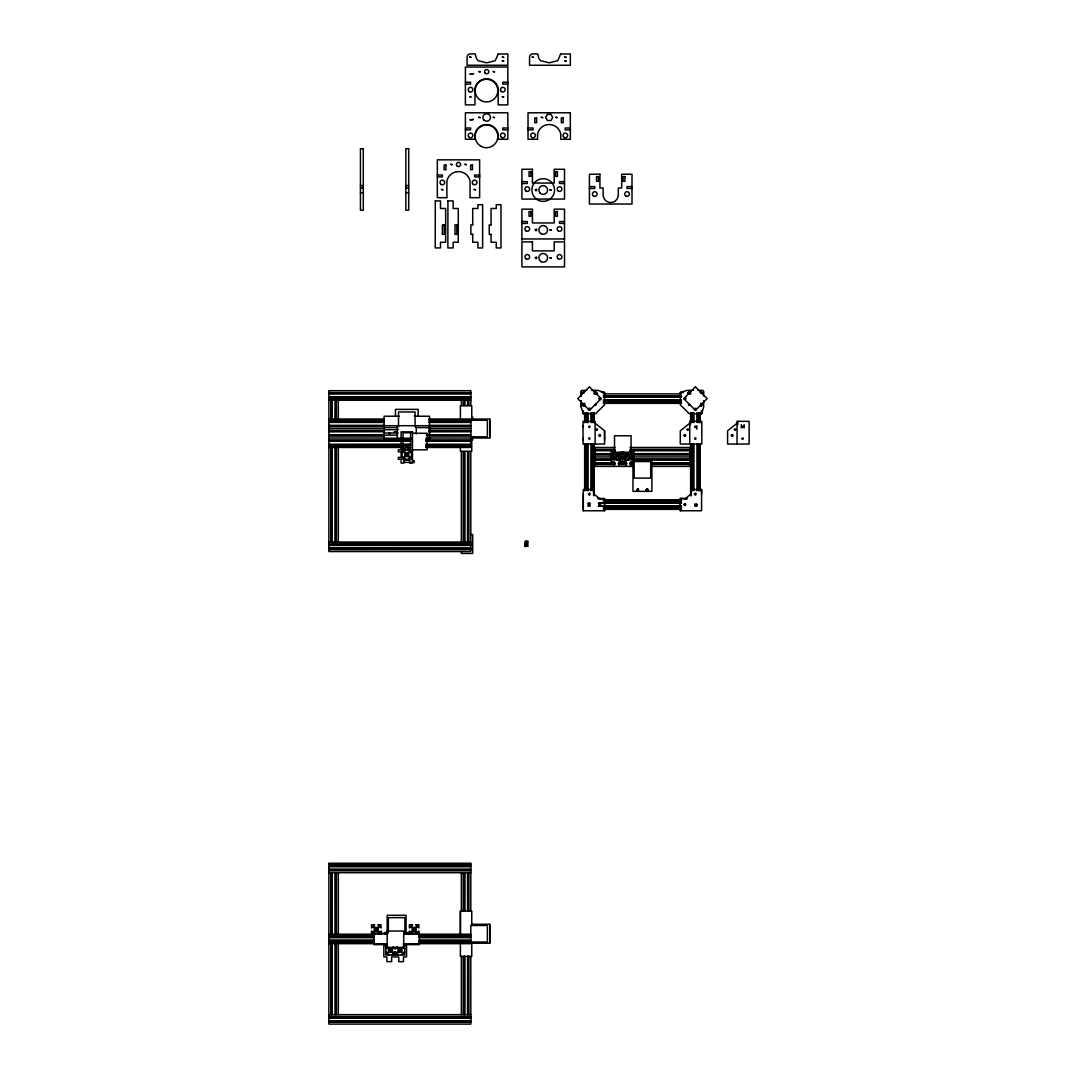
<?xml version="1.0" encoding="UTF-8"?>
<svg xmlns="http://www.w3.org/2000/svg" width="1078" height="1078" viewBox="0 0 1078 1078"><rect width="100%" height="100%" fill="white"/><g stroke="black" fill="none" stroke-linecap="round" stroke-linejoin="round"><path stroke-width="1.5" d="M384.091 428.303L384.091 438.234L411.675 438.234M387.164 947.589L387.164 931.042L403.724 931.042L403.724 947.589M412.456 461.586L412.456 462.462M429.516 428.303L429.516 438.234L426.268 438.234M460.4 911.031L460.4 934.586L460.4 911.031L471.76 911.031L471.76 925.126M460.4 942.994L460.4 956.455L471.76 956.455L471.76 943.21L489.735 943.21L489.735 924.277L471.76 924.277M460.4 446.198L460.4 451.251L471.76 451.251L471.76 438.005L489.735 438.005L489.735 419.072L471.76 419.072M525.013 546.479L525.013 545.535L527.802 546.155L525.013 546.479L525.471 540.994L527.802 540.994L527.802 546.155M581.163 406.905L581.163 400.652L581.163 406.905L583.292 413.763L595.595 413.763L604.583 404.776L604.583 392.473L597.724 390.344L591.485 390.344M581.163 391.287L581.163 395.976L581.163 391.287L582.107 390.344L586.796 390.344M604.583 499.869L604.583 510.756L583.292 510.756L583.292 494.196M584.707 406.19L584.707 403.361M595.123 465.076L595.123 463.082L615.039 463.082M595.123 458.258L595.123 460.252L611.725 460.252M595.123 455.617L595.123 453.622M595.123 448.798L595.123 450.779L615.039 450.685M595.123 423.223L604.583 430.796L604.583 444.042L583.063 444.042L583.063 421.336L595.123 421.336L595.123 444.042M614.514 452.342L614.514 435.781L631.075 435.781L631.075 452.342M690.688 489.466L701.576 489.466L701.576 510.756L680.285 510.756L680.285 498.454L687.427 498.454M680.285 393.888L680.285 392.473L687.144 390.344L693.397 390.344M689.745 465.076L689.745 463.082L651.57 463.082M689.745 458.258L689.745 460.252L632.975 460.131L632.975 491.352L651.894 491.352L651.894 460.131M689.745 455.617L689.745 453.622L595.123 453.717M689.745 448.798L689.745 450.779L629.983 450.685M701.576 494.196L701.576 489.466M701.576 410.61L701.576 413.763L689.273 413.763L680.285 404.776L680.285 392.473L683.439 392.473M413.898 462.745L413.898 460.656M412.456 461.869L412.456 462.341M637.543 490.773C636.599 486.838 639.564 492.74 637.031 489.425C638.378 487.997 639.294 491.231 637.394 490.733C635.292 488.833 640.238 488.9 637.92 490.759M647.016 490.773C645.762 488.307 650.196 490.167 646.315 489.938C646.867 492.309 649.347 488.913 646.867 489.183C644.833 490.759 648.983 491.352 647.77 489.331M638.405 489.533L637.408 490.706L637.556 489.142M638.257 489.331C635.629 489.223 638.068 491.811 638.338 489.614M647.393 490.759L646.328 490.018L647.016 489.142M743.443 426.78C741.206 429.354 742.796 423.789 743.348 427.131M741.933 438.598C744.063 436.172 743.119 441.01 742.055 438.786M647.716 489.331L647.73 490.369L647.164 489.223M598.842 398.348C600.5 395.626 601.915 400.895 599.112 399.359M686.12 398.159C684.611 395.976 682.778 400.585 685.756 399.359M646.369 489.708L646.369 490.167M647.73 490.369L647.528 490.557M583.831 393.012C584.653 390.263 580.799 393.214 583.67 393.133M694.69 408.292C693.127 410.772 698.099 410.112 695.943 408.131M621.224 452.208L619.837 453.622L619.837 456.466L621.224 457.88L621.939 456.56L623.165 456.56L623.879 457.88L625.28 456.466L625.28 453.622L623.879 452.208M630.697 452.208L629.296 453.622L629.296 456.466L630.697 457.88L632.018 456.56M393.874 947.454L392.486 948.869L392.486 951.712L393.874 953.127L394.588 951.807L395.815 951.807L396.529 953.127L397.93 951.712L397.93 948.869L396.529 947.454M403.347 947.454L401.946 948.869L401.946 951.712L403.347 953.127L404.668 951.807M616.4 457.059L614.986 458.446L616.306 459.78M625.86 457.059L624.445 458.446L625.766 459.78M393.308 946.888L391.893 948.276L389.05 948.276L387.635 946.888M402.781 946.888L401.353 948.276L398.523 948.276L397.095 946.888M685.015 498.925L690.688 494.196M689.745 423.223L680.285 430.796L680.285 444.042L701.818 444.042L701.818 421.336L689.745 421.336L689.745 444.042M737.056 423.223L727.596 430.796L727.596 444.042L749.129 444.042L749.129 421.336L737.056 421.336L737.056 444.042M637.448 489.277L638.203 489.439M646.813 489.318L647.029 490.638L646.355 490.018M389.886 433.882L389.535 432.561L389.185 433.882M638.055 490.557L637.058 490.423M589.181 408.023C586.445 409.68 591.714 411.095 590.178 408.292M465.4 82.238L470.601 82.238L470.601 84.111L465.4 84.111M507.832 82.238L502.779 82.238L502.779 84.111L507.832 84.111M465.4 127.999L470.601 127.999L470.601 129.872L465.4 129.872M507.832 127.999L502.779 127.999L502.779 129.872L507.832 129.872M528.031 127.999L533.098 127.999L533.098 129.818L528.031 129.872M570.464 127.999L565.263 127.999L565.263 129.872L570.464 129.872M498.373 139.278L507.832 139.278L507.832 112.786L465.4 112.786L465.4 139.278L474.953 139.278L474.953 134.022A11.831 11.831 0 0 1 498.144 134.022L498.144 139.278M437.331 175.04L442.398 175.04L442.398 176.859L437.331 176.9M479.777 175.04L474.576 175.04L474.576 176.9L479.777 176.9M521.927 181.643L527.317 181.643L527.317 183.516L521.927 183.516M564.508 181.643L559.495 181.643L559.495 183.516L564.508 183.516M360.443 185.591L363.286 185.591M405.867 185.591L408.71 185.591M589.423 186.602L594.827 186.602L594.827 188.475L589.423 188.475M632.004 186.602L626.992 186.602L626.992 188.475L632.004 188.475M360.443 187.963L363.286 187.963M405.867 187.963L408.71 187.963M360.443 192.692L363.286 192.692M405.867 192.692L408.71 192.692M446.656 197.678L437.331 197.678L437.331 159.827L479.629 159.827L479.629 197.678L470.318 197.678M521.927 221.529L527.317 221.529L527.317 223.402L521.927 223.402M564.508 221.529L559.495 221.529L559.495 223.402L564.508 223.402M472.77 224.898L470.884 224.898L470.884 234.357L472.77 234.357M491.123 224.898L489.237 224.898L489.237 234.357L491.123 234.357M521.927 238.966L564.508 238.966M698.072 390.344L702.762 390.344L703.705 391.287L703.705 395.976M328.871 392.581L470.816 392.581M594.18 392.473L597.01 392.473M601.43 392.473L604.583 392.473L604.583 393.888M687.858 392.473L690.688 392.473M700.161 392.473L701.576 392.473M328.871 393.403L470.816 393.403M594.18 393.416L597.01 393.416M687.858 393.416L690.688 393.416M328.871 393.901L470.816 393.901M594.18 393.888L597.01 393.888M603.424 393.888L681.444 393.888M687.858 393.888L690.688 393.888M603.424 395.788L681.444 395.788M603.424 396.61L681.444 396.61M328.871 396.839L470.816 396.839M328.871 396.933L470.816 396.933M328.871 398.254L470.816 398.254M332.213 399.534L469.146 399.534M603.424 400.046L681.444 400.046M328.871 400.154L470.816 400.154M603.424 400.14L681.444 400.14M603.424 401.461L681.444 401.461M603.424 402.741L681.444 402.741M603.424 403.361L681.444 403.361M399.237 416.229L384.091 416.229L384.091 438.948L411.54 438.948M414.37 416.229L429.516 416.229L429.516 438.948L426.201 438.948M328.871 419.072L383.984 419.072M429.071 419.072L470.816 419.072L470.816 447.464L425.729 447.464M328.871 419.692L383.984 419.692M429.071 419.692L470.816 419.692M470.816 420.258L487.377 420.258L487.377 436.819L470.816 436.819M328.871 420.972L383.984 420.972M429.071 420.972L470.816 420.972M328.871 422.293L383.984 422.293M429.071 422.293L470.816 422.293M328.871 422.387L383.984 422.387M429.071 422.387L470.816 422.387M328.871 425.325L383.984 425.325M429.071 425.325L470.816 425.325M384.091 425.702L429.516 425.702M328.871 426.645L383.984 426.645M429.071 426.645L470.816 426.645M384.091 427.589L397.337 427.589M416.27 427.589L429.516 427.589M328.871 428.532L383.984 428.532M429.071 428.532L470.816 428.532M384.091 429.718L398.173 429.718M328.871 430.432L383.984 430.432M429.071 430.432L470.816 430.432M328.871 431.847L383.984 431.752M393.996 431.847L397.337 431.752M429.071 431.847L470.816 431.752M384.091 433.033L398.173 433.033M412.483 433.275L427.144 433.275L427.144 449.822L412.483 449.822M328.871 434.784L383.984 434.69M429.071 434.784L470.816 434.784M384.091 435.162L397.337 435.162M426.201 435.162L429.516 435.162M328.871 436.105L383.984 436.105M429.071 436.105L470.816 436.105M328.871 438.005L383.984 438.005M429.071 438.005L470.816 438.005M328.871 439.891L410.705 439.891M425.729 439.891L470.816 439.891M328.871 440.727L402.35 440.727M425.729 440.727L470.816 440.727M328.871 441.212L410.705 441.212M425.729 441.212L470.816 441.306M328.871 444.244L410.705 444.149M425.729 444.244L470.816 444.244M328.871 445.564L410.705 445.564M425.729 445.564L470.816 445.564M328.871 446.844L402.35 446.844M425.729 446.844L470.816 446.844M328.871 447.464L410.705 447.464M615.039 447.478L595.123 447.478L595.123 466.397L633.298 466.397M629.983 447.478L689.745 447.478L689.745 466.397L651.57 466.397M595.123 449.364L615.039 449.364M629.983 449.364L689.745 449.364M595.123 450.2L613.086 450.308L613.086 459.78L632.018 459.78L632.018 450.308L689.745 450.2M402.067 453.043L403.401 451.722L404.789 453.137L404.789 455.981L403.401 457.395L402.067 456.075M411.54 453.043L410.206 451.722L408.818 453.137L408.818 455.981L410.206 457.395L411.54 456.075M616.4 453.029L619.244 453.029M625.86 453.029L628.703 453.029M595.123 454.215L616.697 454.215M620.025 454.215L624.997 454.215M628.326 454.215L689.745 454.215M595.123 455.037L689.745 455.037M613.086 456.56L614.42 457.88L615.808 456.466L615.808 453.622L614.42 452.208M595.123 456.937L689.745 456.937M595.123 458.824L689.745 458.824M616.697 460.158L620.025 460.158M624.997 460.158L628.326 460.158M404.304 462.368L410.651 462.368M618.368 463.082L626.668 463.082M629.983 463.082L633.298 463.082M595.123 463.176L615.039 463.176M618.368 463.176L626.668 463.176M629.983 463.176L633.298 463.176M651.57 463.176L689.745 463.176M595.123 463.675L615.039 463.675M618.368 463.675L626.668 463.675M629.983 463.675L633.298 463.675M651.57 463.675L689.745 463.675M595.123 464.51L615.039 464.51M618.368 464.51L626.668 464.51M629.983 464.51L633.298 464.51M651.57 464.51L689.745 464.51M594.18 489.466L583.292 489.466L583.292 510.756M597.441 498.454L604.583 498.454L604.583 510.756M598.816 498.925L604.583 498.925M686.915 498.925L680.285 498.454M603.424 499.869L681.444 499.869M603.424 500.488L681.444 500.488M603.424 501.769L681.444 501.769M588.022 503.183L590.151 503.372A1.415 1.415 0 0 0 588.022 504.598A1.415 1.415 0 0 0 590.151 505.838L588.022 506.027M598.438 506.027L681.444 506.027M598.438 506.121L681.444 506.121M603.424 507.442L681.444 507.442M603.424 508.722L681.444 508.722M603.424 509.342L681.444 509.342M470.816 534.513L472.703 534.513L472.703 553.445L461.357 553.445L461.357 551.545M525.013 541.938L527.802 541.938M328.871 542.086L470.816 542.086M332.213 542.706L469.146 542.706M328.871 543.986L470.816 543.986M328.871 545.306L470.816 545.306M328.871 545.401L470.816 545.401M328.871 548.837L470.816 548.837M328.871 549.659L470.816 549.659M328.871 863.855L470.816 863.855M328.871 865.122L470.816 865.122M328.871 866.456L470.816 866.456M328.871 866.55L470.816 866.55M328.871 869.38L470.816 869.38M328.871 869.488L470.816 869.488M328.871 870.808L470.816 870.808M328.871 872.695L470.816 872.695M387.999 933.265L373.918 933.265L373.918 944.611L387.379 944.611M406.083 933.265L417.685 933.265M373.918 933.966L386.894 933.966M406.366 933.966L417.712 933.966M328.871 934.208L374.767 934.208L373.446 932.874L374.861 931.486L377.704 931.486L379.119 932.874L377.799 934.208L381.006 934.208L381.006 930.988L379.685 932.308L378.297 930.893L378.297 928.05L379.685 926.635L381.006 927.956L381.006 924.749L377.799 924.749L379.119 926.069L377.704 927.457L374.861 927.457L373.446 926.069L374.767 924.749L371.546 924.749L371.546 927.956L372.867 926.635L374.268 928.05L374.268 930.893L372.867 932.308L371.546 930.988L371.546 934.208M470.816 934.208L415.65 934.208L416.97 932.874L415.556 931.486L412.712 931.486L411.297 932.874L412.618 934.208L409.397 934.208L409.397 930.988L410.718 932.308L412.119 930.893L412.119 928.05L410.718 926.635L409.397 927.956L409.397 924.749L412.618 924.749L411.297 926.069L412.712 927.457L415.556 927.457L416.97 926.069L415.65 924.749L418.857 924.749L418.857 927.956L417.536 926.635L416.135 928.05L416.135 930.893L417.536 932.308L418.857 930.988L418.857 934.208M328.871 934.815L372.287 934.815M419.046 934.815L470.816 934.815M328.871 936.095L373.958 936.095M419.046 936.095L470.816 936.095M328.871 937.429L373.958 937.429M419.046 937.429L470.816 937.429M328.871 937.523L373.958 937.523M419.046 937.523L470.816 937.523M328.871 941.781L373.958 941.781M419.046 941.781L470.816 941.781M470.816 942.024L487.377 942.024L487.377 925.463L470.816 925.463L470.816 943.668L419.046 943.668M328.871 943.048L373.958 943.048M419.046 943.048L470.816 943.048M328.871 943.668L373.958 943.668M373.918 943.91L386.894 943.91M403.118 943.91L419.342 943.91M404.196 944.611L419.342 944.611L419.342 933.265M385.749 948.775L386.355 947.454L404.048 947.454L404.668 948.775M385.749 951.807L387.069 953.127L388.457 951.712L388.457 948.869L387.069 947.454M328.871 1014.641L470.816 1014.641M328.871 1016.527L470.816 1016.527M328.871 1017.362L470.816 1017.362M328.871 1020.785L470.816 1020.785M328.871 1020.879L470.816 1020.879M328.871 1021.378L470.816 1021.378M328.871 1022.213L470.816 1022.213M701.199 393.133C704.069 393.214 700.215 390.263 701.037 393.012M594.18 494.196L599.853 498.925M525.565 544.862L525.013 543.743M628.703 457.059L630.118 458.446L628.797 459.78M619.244 457.059L620.659 458.446L619.338 459.78M744.157 424.651L744.157 427.953M741.314 424.651L741.314 427.953M737.77 421.336L737.77 424.584M703.705 400.652L703.705 406.905L701.576 413.763L701.576 410.731M701.576 403.361L701.576 406.19M700.633 403.361L700.633 406.19M699.541 412.604L699.541 422.563M699.541 444.149L699.541 490.625M698.261 412.604L698.261 422.563M698.261 444.149L698.261 490.625M696.846 412.604L696.94 422.563M696.846 425.877L696.846 429.206M696.94 444.149L696.94 490.625M696.846 504.598L696.846 506.027L694.717 505.838A1.415 1.415 0 0 0 696.657 503.898M694.003 412.604L693.909 422.563M694.003 444.149L693.909 490.625M692.588 412.604L692.588 422.563M692.588 444.149L692.588 490.625M691.308 412.604L691.308 422.563M691.308 444.149L691.308 495.611M690.459 421.336L690.459 424.584M680.285 499.869L680.285 510.756M633.904 450.308L633.904 461.667L630.832 461.667L630.832 466.397M631.398 453.528L631.398 452.208L613.705 452.208L613.705 453.528M630.118 450.927L630.118 451.642M626.102 466.397L626.102 461.667L619.001 461.667L619.001 466.397M623.165 452.208L623.165 453.528M622.558 456.56L622.558 459.78M621.939 452.208L621.939 453.528M614.986 450.927L614.986 451.642M614.271 466.397L614.271 461.667L611.199 461.667L611.199 450.308M604.583 430.796L604.583 440.255M594.18 412.604L594.18 422.563M594.18 444.149L594.18 495.611M593.56 412.604L593.56 422.563M593.56 444.149L593.56 495.611M592.28 412.604L592.28 422.563M592.28 444.149L592.28 490.625M590.865 412.604L590.96 422.563M590.96 444.149L590.865 490.625M587.928 412.604L588.022 422.563M587.928 444.149L587.928 490.625M587.429 412.604L587.429 422.563M587.429 444.149L587.429 490.625M586.607 412.604L586.607 422.563M586.607 444.149L586.607 490.625M584.236 403.361L584.236 406.19M583.292 403.361L583.292 406.19M583.292 410.61L583.292 413.763M583.063 425.594L583.063 427.009M583.063 438.369L583.063 439.784M564.508 240.394L564.508 209.159L554.186 209.159L554.186 222.957L532.424 222.957L532.424 209.159L521.927 209.159L521.927 240.394M491.056 224.736L491.056 208.485L496.257 208.485L496.257 204.699L500.987 204.699L500.987 247.94L496.257 247.94L496.257 242.254L491.056 242.254L491.056 234.357M489.735 419.072L489.735 438.005M489.735 924.277L489.735 943.21M472.703 224.736L472.703 208.485L477.904 208.485L477.904 204.699L482.634 204.699L482.634 247.94L477.904 247.94L477.904 242.254L472.703 242.254L472.703 234.357M472.703 417.186L472.703 420.42M472.703 436.644L472.703 439.891M471.76 419.908L471.76 405.827L460.4 405.827L460.4 419.288M470.816 405.153L470.816 390.681L328.871 390.681L328.871 551.545L470.816 551.545L470.816 451.911M470.816 911.112L470.816 863.235L328.871 863.235L328.871 1024.1L470.816 1024.1L470.816 956.186M470.075 197.678L470.075 181.05A11.831 11.831 0 0 0 446.898 181.05L446.898 197.678M468.917 400.154L468.917 405.153M468.917 451.911L468.917 542.086M468.917 872.695L468.917 911.112M468.917 956.186L468.917 1014.641M468.095 400.154L468.095 405.153M468.095 451.911L468.095 542.086M468.095 872.695L468.095 911.112M468.095 956.186L468.095 1014.641M467.596 400.154L467.502 405.153M467.596 451.911L467.502 542.086M467.502 872.695L467.596 911.112M467.596 956.186L467.502 1014.641M464.658 400.154L464.658 405.153M464.658 451.911L464.658 542.086M464.658 872.695L464.658 911.112M464.658 956.186L464.658 1014.641M464.564 400.154L464.564 405.153M464.564 451.911L464.564 542.086M464.564 872.695L464.564 911.112M464.564 956.186L464.564 1014.641M463.244 400.154L463.244 405.153M463.244 451.911L463.244 542.086M463.244 872.695L463.244 911.112M463.244 956.186L463.244 1014.641M461.357 400.154L461.357 405.153M461.357 451.911L461.357 542.086M461.357 872.695L461.357 911.112M461.357 956.186L461.357 1014.641M418.156 416L418.156 409.37L395.451 409.37L395.451 416M416.27 425.702L416.27 433.976M415.084 426.645L415.084 411.971L398.523 411.971L398.523 426.645M408.454 449.822L408.454 448.879L410.583 448.879L410.583 432.79L403.024 432.79L403.024 448.879L405.153 448.879L405.288 450.442L403.967 451.156L405.382 452.544L408.225 452.544L409.64 451.156L408.319 449.822M408.319 459.295L409.64 457.961L408.225 456.573L405.382 456.573L403.967 457.961L405.288 459.295M407.983 445.578L407.983 449.836M407.983 932.308L407.983 934.208M406.083 934.208L406.083 915.276L387.164 915.276L387.164 933.265M405.624 445.578L405.624 449.836M404.91 934.208L404.91 917.647L388.349 917.647L388.349 932.551M401.447 955.027L402.781 953.693L401.353 952.305L398.523 952.305L397.095 953.693L398.429 955.027M397.337 425.702L397.337 438.948M395.815 947.454L395.815 948.775L394.588 948.775L394.588 947.454M395.208 951.807L395.208 955.027M391.988 955.027L393.308 953.693L391.893 952.305L389.05 952.305L387.635 953.693L388.956 955.027M385.277 932.308L385.277 934.208M338.33 400.154L338.33 420.191M338.33 446.912L338.33 542.086M338.33 872.695L338.33 934.478M338.33 942.832L338.33 1014.641M336.444 400.154L336.444 420.191M336.444 446.912L336.444 542.086M336.444 872.695L336.444 934.478M336.444 942.832L336.444 1014.641M335.622 400.154L335.622 420.191M335.622 446.912L335.622 542.086M335.622 872.695L335.622 934.478M335.622 942.832L335.622 1014.641M335.123 400.154L335.029 420.191M335.123 446.912L335.029 542.086M335.029 872.695L335.123 934.478M335.123 942.832L335.123 1014.641M332.186 400.154L332.091 420.191M332.091 446.912L332.091 542.086M332.091 872.695L332.186 934.478M332.091 942.832L332.186 1014.641M331.593 400.154L331.593 420.191M331.593 446.912L331.593 542.086M331.593 872.695L331.593 934.478M331.593 942.832L331.593 1014.641M330.771 400.154L330.771 420.191M330.771 446.912L330.771 542.086M330.771 872.695L330.771 934.478M330.771 942.832L330.771 1014.641M435.296 200.912L435.242 247.94L440.498 247.94L440.498 242.254L445.659 242.254L445.659 208.485L440.498 208.485L440.498 200.912L435.296 200.912M447.922 200.912L447.869 247.94L453.124 247.94L453.124 242.254L458.271 242.254L458.271 208.485L453.124 208.485L453.124 200.912L447.922 200.912M584.707 444.149L584.707 490.625L584.707 444.149M584.707 412.604L584.707 422.563L584.707 412.604M690.688 444.149L690.688 495.611L690.688 444.149M690.688 412.604L690.688 422.563L690.688 412.604M700.161 444.149L700.161 490.625L700.161 444.149M700.161 412.604L700.161 422.563L700.161 412.604M413.898 461.654L413.022 461.654L413.898 461.654M527.344 543.703C525.363 546.977 525.215 540.577 527.344 543.703M405.665 454.256C407.107 458.77 409.168 451.062 405.665 454.256M441.522 189.458L442.802 189.795L441.522 189.458M450.671 164.314L451.951 164.651L450.671 164.314M469.725 57.04L471.005 57.39L469.725 57.04M469.725 96.67L471.005 97.007L469.725 96.67M465.022 164.314L466.302 164.651L465.022 164.314M478.875 71.512L480.155 71.862L478.875 71.512M478.875 117.273L480.155 117.623L478.875 117.273M375.144 929.169C376.586 933.683 378.647 925.975 375.144 929.169M474.172 189.458L475.452 189.795L474.172 189.458M493.225 71.512L494.506 71.862L493.225 71.512M493.225 117.273L494.506 117.623L493.225 117.273M502.375 57.04L503.655 57.39L502.375 57.04M502.375 60.826L503.655 61.163L502.375 60.826M389.333 949.987C390.775 954.502 392.85 946.794 389.333 949.987M502.375 96.67L503.655 97.007L502.375 96.67M398.793 949.987C400.248 954.502 402.31 946.794 398.793 949.987M412.982 929.169C414.437 933.683 416.499 925.975 412.982 929.169M532.222 57.04L533.502 57.39L532.222 57.04M541.358 117.273L542.638 117.623L541.358 117.273M535.308 189.795C536.413 193.218 537.976 187.37 535.308 189.795M535.308 229.681C536.413 233.104 537.976 227.256 535.308 229.681M535.308 257.602C536.413 261.038 537.976 255.176 535.308 257.602M555.722 117.273L557.003 117.623L555.722 117.273M564.859 57.04L566.139 57.39L564.859 57.04M564.859 60.826L566.139 61.163L564.859 60.826M549.888 189.849L551.168 190.2L549.888 189.849M549.888 229.735L551.168 230.086L549.888 229.735M549.888 257.669L551.168 258.006L549.888 257.669M582.565 404.573C583.494 407.471 584.815 402.539 582.565 404.573M588.669 426.565C589.653 429.637 591.054 424.395 588.669 426.565M588.669 438.396C589.653 441.468 591.054 436.226 588.669 438.396M594.867 392.271C595.797 395.168 597.118 390.236 594.867 392.271M594.867 404.573C595.797 407.471 597.118 402.539 594.867 404.573M596.242 429.408C597.225 432.48 598.627 427.238 596.242 429.408M588.44 493.926C589.72 497.901 591.526 491.123 588.44 493.926M588.709 504.41C589.639 507.293 590.96 502.361 588.709 504.41M598.842 435.256C600.123 439.231 601.942 432.453 598.842 435.256M598.842 504.329C600.123 508.304 601.942 501.526 598.842 504.329M616.683 454.741C618.125 459.255 620.187 451.547 616.683 454.741M626.143 454.741C627.598 459.255 629.66 451.547 626.143 454.741M688.546 392.271C689.475 395.168 690.796 390.236 688.546 392.271M684.018 435.256C685.285 439.231 687.104 432.453 684.018 435.256M688.546 404.573C689.475 407.471 690.796 402.539 688.546 404.573M687.077 429.408C688.06 432.48 689.462 427.238 687.077 429.408M684.018 504.329C685.285 508.304 687.104 501.526 684.018 504.329M694.65 426.565C695.633 429.637 697.035 424.395 694.65 426.565M694.65 438.396C695.633 441.468 697.035 436.226 694.65 438.396M700.848 404.573C701.778 407.471 703.099 402.539 700.848 404.573M694.421 493.926C695.701 497.901 697.506 491.123 694.421 493.926M694.69 504.41C695.62 507.293 696.94 502.375 694.69 504.41M731.329 435.256C732.595 439.231 734.414 432.453 731.329 435.256M734.387 429.408C735.371 432.48 736.786 427.238 734.387 429.408M498.117 54.075L495.274 60.691L486.69 62.82L478.106 60.691L476.368 58.333L475.223 53.9L470.372 53.9A3.315 3.315 0 0 0 467.057 57.215L467.057 65.259L507.832 65.259L507.832 53.9L498.117 54.075M560.614 54.075L557.771 60.691L549.174 62.82L540.59 60.691L538.852 58.333L537.72 53.9L532.855 53.9A3.315 3.315 0 0 0 529.541 57.215L529.541 65.259L570.329 65.259L570.329 53.9L560.614 54.075M547.408 114.376L545.63 117.448L547.408 120.52L550.952 120.52L552.731 117.448L550.952 114.376L547.408 114.376M535.187 181.993L533.381 184.338A11.359 11.359 0 0 0 535.187 198.056L537.531 199.861A11.359 11.359 0 0 0 548.891 199.861L551.249 198.056A11.359 11.359 0 0 0 553.041 184.338L551.249 181.993A11.359 11.359 0 0 0 535.187 181.993M589.45 386.908L577.741 398.617L589.45 410.327L601.16 398.617L589.45 386.908M695.431 386.908L683.721 398.617L695.431 410.327L707.141 398.617L695.431 386.908M507.832 67.025L465.4 67.025L465.4 104.876L474.953 104.876L474.953 88.261A11.831 11.831 0 0 1 498.144 88.261L498.144 104.876L507.832 104.876L507.832 67.025M473.444 73.695L470.129 74.072L473.444 73.695M570.329 112.786L528.031 112.786L528.031 139.278L537.585 139.278L537.585 134.022A11.831 11.831 0 0 1 560.776 134.022L560.776 139.278L570.329 139.278L570.329 112.786M536.642 117.987L534.796 117.987L534.796 122.717L536.642 122.717L536.642 117.987M563.174 117.987L561.328 117.987L561.328 122.717L563.174 122.717L563.174 117.987M473.444 119.456L470.129 119.833L473.444 119.456M363.286 148.683L360.443 148.683L360.443 210.197L363.286 210.197L363.286 148.683M408.71 148.683L405.867 148.683L405.867 210.197L408.71 210.197L408.71 148.683M445.942 165.028L444.096 165.028L444.096 169.758L445.942 169.758L445.942 165.028M472.487 165.028L470.641 165.028L470.641 169.758L472.487 169.758L472.487 165.028M532.424 169.273L521.927 169.273L521.927 199.08L564.508 199.08L564.508 169.273L554.186 169.273L554.186 183.071L532.424 183.071L532.424 169.273M530.861 171.645L529.015 171.645L529.015 176.374L530.861 176.374L530.861 171.645M557.407 171.645L555.561 171.645L555.561 176.374L557.407 176.374L557.407 171.645M599.92 174.232L589.423 174.232L589.423 204.038L632.004 204.038L632.004 174.232L621.683 174.232L621.683 188.017L618.287 188.017L618.287 194.983A7.573 7.573 0 0 1 610.714 202.543A7.573 7.573 0 0 1 603.141 194.983L603.141 188.017L599.92 188.017L599.92 174.232M598.371 176.603L596.525 176.603L596.525 181.333L598.371 181.333L598.371 176.603M624.917 176.603L623.071 176.603L623.071 181.333L624.917 181.333L624.917 176.603M530.861 211.531L529.015 211.531L529.015 216.26L530.861 216.26L530.861 211.531M557.407 211.531L555.561 211.531L555.561 216.26L557.407 216.26L557.407 211.531M444.217 224.884L442.371 224.884L442.371 234.344L444.217 234.344L444.217 224.884M456.843 224.884L454.997 224.884L454.997 234.344L456.843 234.344L456.843 224.884M532.424 241.89L521.927 241.89L521.927 266.899L564.508 266.899L564.508 241.89L554.186 241.89L554.186 250.878L532.424 250.878L532.424 241.89M681.444 397.108L603.424 397.108L681.444 397.203M412.483 431.847L401.124 431.847L401.124 449.822L398.294 449.822L398.294 451.722L401.124 451.722L401.124 457.395L398.294 457.395L398.294 459.295L401.124 459.295L401.124 463.082L403.967 463.082L403.967 460.239L409.64 460.239L409.64 463.082L412.483 463.082L412.483 431.847M411.54 449.822L402.067 449.822L402.067 459.295L411.54 459.295L411.54 449.822M413.898 461.061L413.022 461.061L413.898 461.074M650.721 461.546L634.16 461.546L634.16 478.106L650.721 478.106L650.721 461.546M681.444 503.089L598.438 503.089L681.444 503.183M470.816 548.244L328.871 548.244L470.816 548.338M373.958 940.353L328.871 940.353L373.958 940.447M470.816 940.353L419.046 940.353L470.816 940.447M385.749 945.554L383.849 945.554L383.849 956.914L386.921 956.914L386.921 961.643L391.651 961.643L391.651 956.914L398.752 956.914L398.752 961.643L403.482 961.643L403.482 956.914L406.554 956.914L406.554 945.554L404.668 945.554L404.668 955.027L385.749 955.027L385.749 945.554M470.816 1017.861L328.871 1017.861L470.816 1017.955M480.815 146.204A11.359 11.359 0 0 0 497.847 136.367A11.359 11.359 0 0 0 480.815 126.544A11.359 11.359 0 0 0 480.815 146.204M480.815 100.443A11.359 11.359 0 0 0 497.847 90.619A11.359 11.359 0 0 0 480.815 80.783A11.359 11.359 0 0 0 480.815 100.443M557.878 258.545A2.345 2.345 0 0 0 561.8 257.494A2.345 2.345 0 0 0 558.93 254.624A2.345 2.345 0 0 0 557.878 258.545M526.104 258.922A2.345 2.345 0 0 0 529.621 256.887A2.345 2.345 0 0 0 526.104 254.866A2.345 2.345 0 0 0 526.104 258.922M557.878 230.611A2.345 2.345 0 0 0 561.8 229.574A2.345 2.345 0 0 0 558.93 226.703A2.345 2.345 0 0 0 557.878 230.611M526.104 230.988A2.345 2.345 0 0 0 529.621 228.967A2.345 2.345 0 0 0 526.104 226.932A2.345 2.345 0 0 0 526.104 230.988M625.873 196.061A2.345 2.345 0 0 0 629.39 194.027A2.345 2.345 0 0 0 625.873 192.005A2.345 2.345 0 0 0 625.873 196.061M593.601 196.061A2.345 2.345 0 0 0 597.118 194.027A2.345 2.345 0 0 0 593.601 192.005A2.345 2.345 0 0 0 593.601 196.061M557.878 190.725A2.345 2.345 0 0 0 561.8 189.688A2.345 2.345 0 0 0 558.93 186.817A2.345 2.345 0 0 0 557.878 190.725M526.104 191.102A2.345 2.345 0 0 0 529.621 189.081A2.345 2.345 0 0 0 526.104 187.046A2.345 2.345 0 0 0 526.104 191.102M564.144 137.458A2.345 2.345 0 0 0 567.661 135.424A2.345 2.345 0 0 0 564.144 133.403A2.345 2.345 0 0 0 564.144 137.458M531.872 137.458A2.345 2.345 0 0 0 535.389 135.424A2.345 2.345 0 0 0 531.872 133.403A2.345 2.345 0 0 0 531.872 137.458M473.444 184.486A2.345 2.345 0 0 0 476.961 182.465A2.345 2.345 0 0 0 473.444 180.43A2.345 2.345 0 0 0 473.444 184.486M441.185 184.486A2.345 2.345 0 0 0 444.688 182.465A2.345 2.345 0 0 0 441.185 180.43A2.345 2.345 0 0 0 441.185 184.486M501.647 137.458A2.345 2.345 0 0 0 505.164 135.424A2.345 2.345 0 0 0 501.647 133.403A2.345 2.345 0 0 0 501.647 137.458M469.388 137.458A2.345 2.345 0 0 0 472.892 135.424A2.345 2.345 0 0 0 469.388 133.403A2.345 2.345 0 0 0 469.388 137.458M501.162 91.32A2.345 2.345 0 0 0 505.083 90.269A2.345 2.345 0 0 0 502.213 87.399A2.345 2.345 0 0 0 501.162 91.32M484.009 120.13A3.786 3.786 0 0 0 490.342 118.432A3.786 3.786 0 0 0 485.706 113.796A3.786 3.786 0 0 0 484.009 120.13M469.388 91.697A2.345 2.345 0 0 0 472.892 89.663A2.345 2.345 0 0 0 469.388 87.641A2.345 2.345 0 0 0 469.388 91.697M457.422 166.322A2.129 2.129 0 0 0 460.616 164.489A2.129 2.129 0 0 0 457.422 162.643A2.129 2.129 0 0 0 457.422 166.322M541.021 261.631A4.379 4.379 0 0 0 547.584 257.831A4.379 4.379 0 0 0 541.021 254.044A4.379 4.379 0 0 0 541.021 261.631M485.181 73.196A2.129 2.129 0 0 0 488.738 72.239A2.129 2.129 0 0 0 486.138 69.625A2.129 2.129 0 0 0 485.181 73.196M541.021 233.697A4.379 4.379 0 0 0 547.584 229.91A4.379 4.379 0 0 0 541.021 226.124A4.379 4.379 0 0 0 541.021 233.697M540.118 193.11A4.379 4.379 0 0 0 547.435 191.156A4.379 4.379 0 0 0 542.086 185.793A4.379 4.379 0 0 0 540.118 193.11"/></g></svg>
